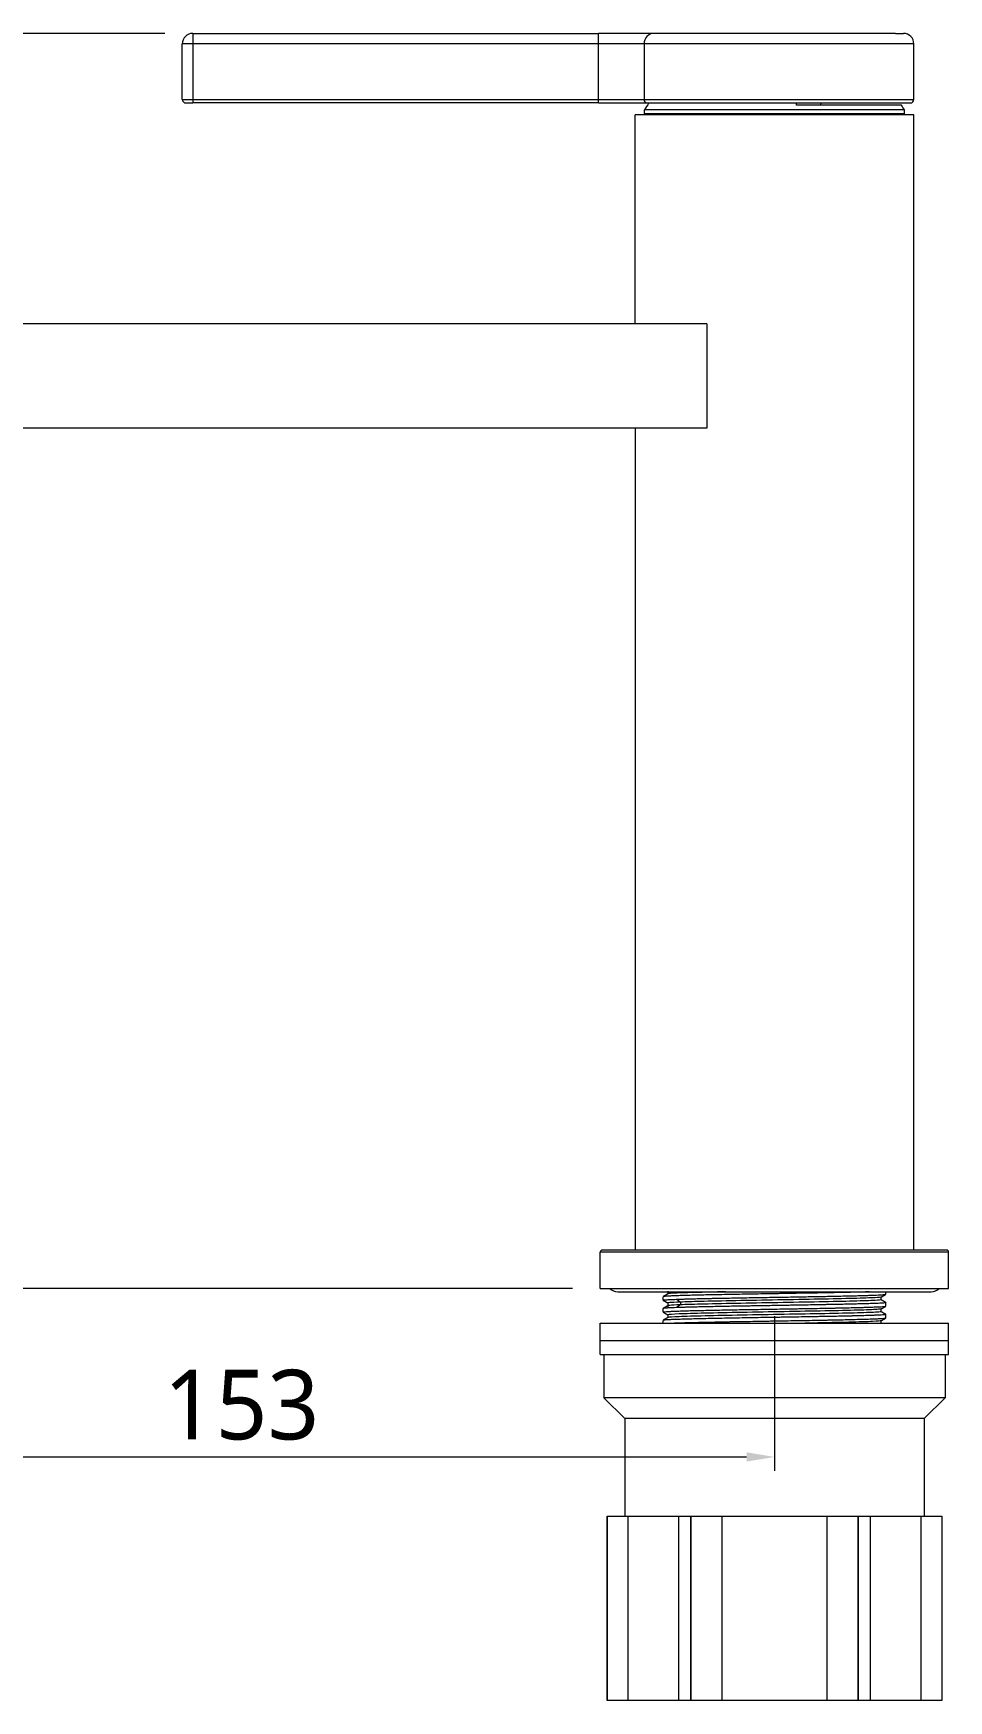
# Model space of a CAD drawing. Extents: x 2472 to 3262, y 0 to 579.
# Drawn here: x 2880.1 to 3011.5, y 197.4 to 436.8 of the extents above; entities that cross this region are included whole.
import ezdxf

# ---------------------------------------------------------------- set-up
doc = ezdxf.new("R2010")
doc.units = 0
doc.header["$LTSCALE"] = 10
doc.header["$MEASUREMENT"] = 0
doc.header["$PDMODE"] = 3
doc.header["$PDSIZE"] = -10
doc.layers.get('0').update_dxf_attribs({"linetype": 'CONTINUOUS'})
doc.layers.get('DEFPOINTS').update_dxf_attribs({"linetype": 'CONTINUOUS'})
doc.layers.add('1', color=7, linetype='CONTINUOUS')
doc.styles.add('Daelim Dimension', font='NanumGothic.ttf')
doc.dimstyles.new('DEFAULT', dxfattribs={"dimscale": 2, "dimtxt": 2, "dimasz": 2, "dimexe": 0, "dimexo": 2, "dimgap": 1, "dimtad": 1, "dimdec": 0, "dimzin": 9, "dimdsep": 46, "dimtxsty": 'Daelim Dimension', "dimcen": 0.5, "dimclrd": 5, "dimclre": 5, "dimclrt": 256, "dimadec": 1, "dimazin": 0, "dimtfac": 1, "dimtdec": 0, "dimtix": 1, "dimtmove": 0, "dimatfit": 3, "dimfxl": 1, "dimtolj": 1, "dimtzin": 1, "dimlwd": 9, "dimlwe": 9, "dimarcsym": 0})

# ---------------------------------------------------------------- blocks, each defined once
blk = doc.blocks.new('*D1')
at = {"color": 5, "lineweight": 9, "ltscale": 0.5, "transparency": 16777216}
for p, q in [((2899.01, 436.82), (2760.75, 436.82)), ((2762.75, 432.82), (2762.75, 260.62)), ((2957.51, 256.62), (2760.75, 256.62))]:
    blk.add_line(p, q, dxfattribs=at)
at = {"color": 5, "ltscale": 0.5, "transparency": 16777216}
for points in [[(2762.09, 432.82), (2763.42, 432.82), (2762.75, 436.82)], [(2762.09, 260.62), (2763.42, 260.62), (2762.75, 256.62)]]:
    blk.add_solid(points, dxfattribs=at)
at = {"layer": 'DEFPOINTS', "color": 0, "ltscale": 0.5, "transparency": 16777216}
for p in [(2903.01, 436.82), (2762.75, 256.62), (2961.51, 256.62)]:
    blk.add_point(p, dxfattribs=at)
at = {"color": 7, "ltscale": 0.5, "transparency": 16777216, "insert": (2755.31, 346.72), "char_height": 10, "attachment_point": 5, "rotation": 90, "style": 'Daelim Dimension'}
blk.add_mtext('\\A1;180', dxfattribs=at)
blk = doc.blocks.new('*D2')
at = {"color": 5, "lineweight": 9, "ltscale": 0.5, "transparency": 16777216}
for p, q in [((2829.51, 376.62), (2791.73, 376.62)), ((2793.73, 372.62), (2793.73, 260.62)), ((2957.51, 256.62), (2791.73, 256.62))]:
    blk.add_line(p, q, dxfattribs=at)
at = {"color": 5, "ltscale": 0.5, "transparency": 16777216}
for points in [[(2793.07, 372.62), (2794.4, 372.62), (2793.73, 376.62)], [(2793.07, 260.62), (2794.4, 260.62), (2793.73, 256.62)]]:
    blk.add_solid(points, dxfattribs=at)
at = {"layer": 'DEFPOINTS', "color": 0, "ltscale": 0.5, "transparency": 16777216}
for p in [(2833.51, 376.62), (2793.73, 256.62), (2961.51, 256.62)]:
    blk.add_point(p, dxfattribs=at)
at = {"color": 7, "ltscale": 0.5, "transparency": 16777216, "insert": (2786.31, 316.62), "char_height": 10, "attachment_point": 5, "rotation": 90, "style": 'Daelim Dimension'}
blk.add_mtext('\\A1;120', dxfattribs=at)
blk = doc.blocks.new('*D3')
at = {"color": 5, "lineweight": 9, "ltscale": 0.5, "transparency": 16777216}
for p, q in [((2833.51, 372.62), (2833.51, 230.41)), ((2986.51, 252.62), (2986.51, 230.41)), ((2837.51, 232.41), (2982.51, 232.41))]:
    blk.add_line(p, q, dxfattribs=at)
at = {"color": 5, "ltscale": 0.5, "transparency": 16777216}
for points in [[(2837.51, 233.08), (2837.51, 231.75), (2833.51, 232.41)], [(2982.51, 233.08), (2982.51, 231.75), (2986.51, 232.41)]]:
    blk.add_solid(points, dxfattribs=at)
at = {"layer": 'DEFPOINTS', "color": 0, "ltscale": 0.5, "transparency": 16777216}
for p in [(2833.51, 376.62), (2986.51, 256.62), (2986.51, 232.41)]:
    blk.add_point(p, dxfattribs=at)
at = {"color": 7, "ltscale": 0.5, "transparency": 16777216, "insert": (2910.01, 239.86), "char_height": 10, "attachment_point": 5, "style": 'Daelim Dimension'}
blk.add_mtext('\\A1;153', dxfattribs=at)
blk = doc.blocks.new('*D4')
at = {"color": 5, "lineweight": 9, "ltscale": 0.5, "transparency": 16777216}
for p, q in [((2957.51, 256.62), (2760.75, 256.62)), ((2762.75, 100.02), (2762.75, 252.62)), ((2970.76, 96.02), (2760.75, 96.02))]:
    blk.add_line(p, q, dxfattribs=at)
at = {"color": 5, "ltscale": 0.5, "transparency": 16777216}
for points in [[(2762.09, 252.62), (2763.42, 252.62), (2762.75, 256.62)], [(2762.09, 100.02), (2763.42, 100.02), (2762.75, 96.02)]]:
    blk.add_solid(points, dxfattribs=at)
at = {"layer": 'DEFPOINTS', "color": 0, "ltscale": 0.5, "transparency": 16777216}
for p in [(2762.75, 256.62), (2961.51, 256.62), (2974.76, 96.02)]:
    blk.add_point(p, dxfattribs=at)
at = {"color": 7, "ltscale": 0.5, "transparency": 16777216, "insert": (2755.31, 176.32), "char_height": 10, "attachment_point": 5, "rotation": 90, "style": 'Daelim Dimension'}
blk.add_mtext('\\A1;620', dxfattribs=at)

msp = doc.modelspace()

# ---------------------------------------------------------------- linework, layer by layer
at = {"layer": '1', "color": 7, "linetype": 'Continuous', "lineweight": 18}
for p, q in [((2903.01, 436.82), (2961.23, 436.82)), ((2969.19, 436.82), (2961.23, 436.82)), ((3003.82, 436.82), (2969.19, 436.82)), ((3003.88, 436.82), (3003.82, 436.82)), ((3003.88, 436.82), (3005.01, 436.82)), ((2901.51, 427.32), (2901.51, 435.32)), ((3006.51, 427.32), (3006.51, 435.32)), ((2902.01, 426.82), (2903.01, 426.82)), ((2961.23, 426.82), (2903.01, 426.82)), ((2961.23, 426.82), (2968.25, 426.82)), ((2968.25, 426.82), (3006.01, 426.82)), ((3004.73, 426.52), (2989.67, 426.52)), ((2993.18, 426.52), (2993.19, 426.82)), ((3006.51, 425.12), (2966.51, 425.12)), ((2966.51, 395.12), (2966.51, 425.12)), ((3005.16, 425.82), (2967.86, 425.82)), ((2967.86, 425.32), (2967.86, 425.82)), ((2967.86, 425.32), (2968.06, 425.12)), ((2967.86, 425.32), (2986.51, 425.32)), ((2986.51, 425.32), (3005.16, 425.32)), ((3005.16, 425.32), (3004.96, 425.12)), ((3005.16, 425.32), (3005.16, 425.82)), ((3006.51, 262.12), (3006.51, 425.12)), ((2976.82, 395.12), (2822.01, 395.12)), ((2976.82, 395.12), (2976.82, 380.12)), ((2976.82, 380.12), (2822.01, 380.12)), ((2966.51, 380.12), (2966.51, 262.12)), ((2961.51, 256.62), (2961.51, 261.82)), ((3011.21, 262.12), (2961.81, 262.12)), ((3011.21, 262.12), (3011.21, 262.12)), ((3011.51, 256.62), (3011.51, 261.82)), ((2961.51, 256.62), (3011.51, 256.62)), ((2964.01, 256.12), (3009.01, 256.12)), ((2970.51, 254.92), (2970.51, 255.42)), ((2971.26, 253.8), (2971.26, 254.12)), ((2973.03, 254.65), (2973.03, 254.26)), ((3002.51, 255.77), (3002.51, 256.12)), ((3002.51, 254.07), (3002.51, 254.57)), ((2961.51, 251.62), (3011.51, 251.62)), ((2961.51, 249.12), (2961.51, 251.62)), ((2970.51, 253.22), (2970.51, 253.72)), ((2970.51, 251.62), (2970.51, 252.02)), ((3002.51, 252.37), (3002.51, 252.87)), ((3011.51, 249.12), (3011.51, 251.62)), ((2961.51, 249.12), (3011.51, 249.12)), ((2961.51, 249.12), (3011.51, 249.12)), ((2961.51, 247.12), (2961.51, 249.12)), ((3011.51, 247.12), (3011.51, 249.12)), ((2961.51, 247.12), (3011.51, 247.12)), ((2962.01, 247.12), (2962.01, 240.92)), ((3011.01, 247.12), (3011.01, 240.92)), ((3011.01, 240.92), (2962.01, 240.92)), ((2962.01, 240.92), (2965.01, 237.92)), ((3011.01, 240.92), (3008.01, 237.92)), ((2965.01, 237.92), (2965.01, 223.92)), ((3008.01, 237.92), (2965.01, 237.92)), ((3008.01, 237.92), (3008.01, 223.92)), ((2962.51, 223.92), (2962.51, 197.42)), ((2962.51, 223.92), (2965.28, 223.92)), ((2965.28, 223.92), (2972.75, 223.92)), ((2965.49, 197.42), (2965.49, 223.92)), ((2972.75, 223.92), (2972.75, 197.42)), ((2972.75, 223.92), (2974.5, 223.92)), ((2974.5, 223.92), (2974.52, 223.92)), ((2974.52, 223.92), (2978.87, 223.92)), ((2978.87, 223.92), (2994.14, 223.92)), ((2979.01, 197.42), (2979.01, 223.92)), ((2994.01, 223.92), (2994.01, 197.42)), ((2994.14, 223.92), (2998.5, 223.92)), ((2998.5, 223.92), (2998.52, 223.92)), ((2998.52, 223.92), (3000.27, 223.92)), ((3000.27, 197.42), (3000.27, 223.92)), ((3000.27, 223.92), (3007.73, 223.92)), ((3007.52, 223.92), (3007.52, 197.42)), ((3007.73, 223.92), (3010.51, 223.92)), ((3010.51, 223.92), (3010.51, 197.42)), ((2965.49, 197.42), (2962.51, 197.42)), ((2972.75, 197.42), (2965.49, 197.42)), ((2974.5, 197.42), (2972.75, 197.42)), ((2974.52, 197.42), (2974.5, 197.42)), ((2979.01, 197.42), (2974.52, 197.42)), ((2994.01, 197.42), (2979.01, 197.42)), ((2998.5, 197.42), (2994.01, 197.42)), ((2998.52, 197.42), (2998.5, 197.42)), ((3000.27, 197.42), (2998.52, 197.42)), ((3007.52, 197.42), (3000.27, 197.42)), ((3010.51, 197.42), (3007.52, 197.42))]:
    msp.add_line(p, q, dxfattribs=at)
at = {"layer": '1', "color": 7, "linetype": 'Continuous', "lineweight": 13}
for p, q in [((2903.01, 436.82), (2903.01, 435.32)), ((2961.23, 435.32), (2961.23, 436.82)), ((2903.01, 435.32), (2901.51, 435.32)), ((2903.01, 435.32), (2903.01, 427.32)), ((2961.23, 435.32), (2903.01, 435.32)), ((2961.23, 427.32), (2961.23, 435.32)), ((2967.79, 435.32), (2961.23, 435.32)), ((2967.79, 435.32), (2967.79, 427.32)), ((3005.29, 435.32), (2967.79, 435.32)), ((3006.51, 435.32), (3005.29, 435.32)), ((2901.51, 427.32), (2903.01, 427.32)), ((2903.01, 427.32), (2903.01, 426.82)), ((2903.01, 427.32), (2961.23, 427.32)), ((2961.23, 426.82), (2961.23, 427.32)), ((2961.23, 427.32), (2967.79, 427.32)), ((2967.79, 427.32), (3006.51, 427.32)), ((3011.51, 261.82), (2961.51, 261.82)), ((3011.51, 261.82), (3011.51, 261.82)), ((2962.51, 197.42), (2962.51, 223.92)), ((2974.5, 223.92), (2974.5, 197.42)), ((2974.52, 197.42), (2974.52, 223.92)), ((2998.5, 223.92), (2998.5, 197.42)), ((2998.52, 197.42), (2998.52, 223.92))]:
    msp.add_line(p, q, dxfattribs=at)
at = {"layer": '1', "color": 7, "linetype": 'Continuous', "lineweight": 18}
for centre, radius, start, end in [((2903.01, 435.32), 1.5, 90, 180), ((3005.01, 435.32), 1.5, 0, 90), ((2902.01, 427.32), 0.5, 180, 270), ((3006.01, 427.32), 0.5, 270, 0), ((2961.81, 261.82), 0.3, 90, 180), ((3011.21, 261.82), 0.3, 0, 90), ((2964.01, 257.62), 1.5, 221.8106, 270), ((3009.01, 257.62), 1.5, 270, 318.1894)]:
    msp.add_arc(centre, radius, start, end, dxfattribs=at)
at = {"layer": '1', "color": 7, "linetype": 'Continuous', "lineweight": 13}
for centre, major_axis, start_param, end_param in [((2969.19, 435.32), (0, 1.5), 0, 1.570796), ((2968.25, 427.32), (0, -0.5), 4.712389, 6.283185)]:
    msp.add_ellipse(centre, major_axis=major_axis, ratio=0.936056, start_param=start_param, end_param=end_param, dxfattribs=at)
at = {"layer": '1', "color": 7, "linetype": 'Continuous', "lineweight": 18}
for centre, major_axis, ratio, start_param, end_param in [((2981.75, 417.89), (0, 16), 1, 0.978644, 1.052215), ((2987.33, 417.89), (0, -16), 0.173648, 2.140515, 2.162948), ((2991.26, 417.89), (0, -16), 1, 2.089375, 2.140515)]:
    msp.add_ellipse(centre, major_axis=major_axis, ratio=ratio, start_param=start_param, end_param=end_param, dxfattribs=at)
for points, degree in [([(2971.21, 256.22), (2971.21, 256.02), (2971.21, 255.83)], 2), ([(2971.22, 255.83), (2970.86, 255.63), (2970.51, 255.43)], 2), ([(2970.51, 254.92), (2970.86, 254.71), (2971.22, 254.51)], 2), ([(2970.51, 254.91), (2970.51, 254.92), (2970.51, 254.92), (2970.51, 254.92)], 3), ([(2971.23, 254.14), (2970.87, 253.93), (2970.52, 253.73)], 2), ([(2971.21, 254.52), (2971.21, 254.32), (2971.21, 254.13)], 2), ([(3001.8, 255.36), (3002.15, 255.56), (3002.51, 255.77)], 2), ([(3002.51, 254.58), (3002.15, 254.78), (3001.8, 254.98)], 2), ([(3001.8, 253.66), (3002.15, 253.86), (3002.51, 254.07)], 2), ([(3001.81, 254.98), (3001.81, 255.17), (3001.81, 255.36)], 2), ([(3002.5, 254.58), (3002.5, 254.58), (3002.51, 254.57), (3002.51, 254.57)], 3), ([(2970.51, 253.22), (2970.86, 253.01), (2971.21, 252.81)], 2), ([(2970.51, 253.21), (2970.51, 253.22), (2970.51, 253.22), (2970.51, 253.22)], 3), ([(2971.21, 252.43), (2970.86, 252.23), (2970.51, 252.03)], 2), ([(2971.21, 252.82), (2971.21, 252.62), (2971.21, 252.43)], 2), ([(3002.51, 252.88), (3002.15, 253.08), (3001.8, 253.28)], 2), ([(3001.8, 251.96), (3002.15, 252.16), (3002.51, 252.37)], 2), ([(3001.81, 253.28), (3001.81, 253.47), (3001.81, 253.66)], 2), ([(3001.81, 251.58), (3001.81, 251.77), (3001.81, 251.96)], 2), ([(3002.5, 252.88), (3002.51, 252.88), (3002.51, 252.87), (3002.51, 252.87)], 3)]:
    msp.add_open_spline(points, degree=degree, dxfattribs=at)
for points, knots in [([(3000.12, 256.12), (3000.02, 256.12), (2999.91, 256.11), (2999.51, 256.1), (2999.2, 256.09), (2998.54, 256.08), (2998.19, 256.07), (2997.77, 256.06), (2997.72, 256.06), (2997.63, 256.05), (2997.58, 256.05), (2997.44, 256.05), (2997.15, 256.04), (2996.85, 256.04), (2996.24, 256.02), (2995.82, 256.01), (2994.96, 256), (2994.51, 255.99), (2993.82, 255.97), (2993.58, 255.97), (2993.22, 255.96), (2993.1, 255.96), (2992.86, 255.96), (2992.74, 255.95), (2992.13, 255.94), (2991.64, 255.93), (2990.64, 255.92), (2990.14, 255.91), (2989.11, 255.89), (2988.6, 255.88), (2988.01, 255.87), (2987.94, 255.87), (2987.81, 255.87), (2987.61, 255.86), (2987.15, 255.86), (2986.76, 255.85), (2985.98, 255.84), (2985.45, 255.83), (2984.42, 255.81), (2983.9, 255.8), (2983.13, 255.79), (2982.87, 255.78), (2982.36, 255.78), (2982.11, 255.77), (2981.35, 255.76), (2980.86, 255.75), (2979.9, 255.73), (2979.43, 255.72), (2978.74, 255.71), (2978.51, 255.7), (2978.17, 255.7), (2978, 255.69), (2977.84, 255.69), (2977.73, 255.69), (2977.67, 255.69), (2977.18, 255.68), (2976.76, 255.67), (2975.95, 255.65), (2975.56, 255.64), (2974.83, 255.62), (2974.48, 255.62), (2974.06, 255.6), (2973.98, 255.6), (2973.81, 255.6), (2973.73, 255.6), (2973.5, 255.59), (2973.35, 255.58), (2972.91, 255.57), (2972.64, 255.56), (2972.15, 255.54), (2971.93, 255.54), (2971.63, 255.52), (2971.53, 255.52), (2971.4, 255.51), (2971.36, 255.51), (2971.3, 255.51), (2971.28, 255.5), (2971.24, 255.5), (2971.22, 255.5), (2971.04, 255.49), (2970.92, 255.48), (2970.71, 255.47), (2970.64, 255.46), (2970.55, 255.44), (2970.53, 255.44), (2970.51, 255.43)], [0, 0, 0, 0, 0.01435, 0.01435, 0.052718, 0.052718, 0.091087, 0.091087, 0.095883, 0.095883, 0.100679, 0.100679, 0.110271, 0.129456, 0.129456, 0.167824, 0.167824, 0.206193, 0.206193, 0.225377, 0.225377, 0.234969, 0.234969, 0.244561, 0.244561, 0.28293, 0.28293, 0.321298, 0.321298, 0.359667, 0.359667, 0.364463, 0.364463, 0.369259, 0.378851, 0.398035, 0.398035, 0.436404, 0.436404, 0.474773, 0.474773, 0.493957, 0.493957, 0.513141, 0.513141, 0.55151, 0.55151, 0.589878, 0.589878, 0.609063, 0.609063, 0.618655, 0.623451, 0.623451, 0.628247, 0.628247, 0.666615, 0.666615, 0.704984, 0.704984, 0.743353, 0.743353, 0.752945, 0.752945, 0.762537, 0.762537, 0.781721, 0.781721, 0.82009, 0.82009, 0.858458, 0.858458, 0.877643, 0.877643, 0.887235, 0.887235, 0.892031, 0.892031, 0.896827, 0.896827, 0.935195, 0.935195, 0.973564, 0.973564, 1, 1, 1, 1]), ([(2970.51, 254.92), (2970.51, 254.93), (2970.53, 254.94), (2970.59, 254.95), (2970.64, 254.96), (2970.65, 254.96), (2970.67, 254.96), (2970.71, 254.96), (2970.75, 254.97), (2970.84, 254.98), (2970.98, 254.99), (2971.25, 255), (2971.58, 255.02), (2971.83, 255.03), (2972.11, 255.04), (2972.25, 255.05), (2972.41, 255.05)], [0, 0, 0, 0, 0.125, 0.25, 0.25, 0.28125, 0.28125, 0.3125, 0.375, 0.375, 0.5, 0.625, 0.75, 0.875, 0.875, 1, 1, 1, 1]), ([(2970.51, 253.22), (2970.51, 253.23), (2970.53, 253.24), (2970.6, 253.25), (2970.61, 253.25), (2970.64, 253.26), (2970.65, 253.26), (2970.66, 253.26), (2970.71, 253.26), (2970.77, 253.27), (2970.92, 253.28), (2971.18, 253.3), (2971.53, 253.32), (2971.83, 253.33), (2971.94, 253.34), (2972.1, 253.34), (2972.16, 253.35), (2972.28, 253.35), (2972.34, 253.35), (2972.65, 253.36), (2972.92, 253.37), (2973.5, 253.39), (2973.81, 253.4), (2974.48, 253.42), (2974.83, 253.43), (2975.25, 253.43), (2975.29, 253.44), (2975.39, 253.44), (2975.44, 253.44), (2975.58, 253.44), (2975.68, 253.44), (2975.97, 253.45), (2976.17, 253.46), (2976.77, 253.47), (2977.61, 253.49), (2978.51, 253.51), (2979.2, 253.52), (2979.43, 253.52), (2979.79, 253.53), (2979.91, 253.53), (2980.15, 253.54), (2980.27, 253.54), (2980.88, 253.55), (2981.37, 253.56), (2982.37, 253.58), (2982.88, 253.58), (2983.9, 253.6), (2984.42, 253.61), (2985.01, 253.62), (2985.08, 253.62), (2985.21, 253.62), (2985.4, 253.63), (2985.86, 253.64), (2986.26, 253.64), (2987.04, 253.66), (2987.56, 253.66), (2988.6, 253.68), (2989.11, 253.69), (2989.89, 253.7), (2990.14, 253.71), (2990.65, 253.72), (2990.91, 253.72), (2991.66, 253.74), (2992.15, 253.74), (2993.12, 253.76), (2993.59, 253.77), (2994.28, 253.78), (2994.51, 253.79), (2994.84, 253.79), (2995.01, 253.8), (2995.18, 253.8), (2995.29, 253.8), (2995.34, 253.8), (2995.84, 253.81), (2996.26, 253.82), (2997.06, 253.84), (2997.45, 253.85), (2998.19, 253.87), (2998.54, 253.88), (2998.96, 253.89), (2999.04, 253.89), (2999.2, 253.89), (2999.28, 253.9), (2999.52, 253.9), (2999.67, 253.91), (3000.1, 253.92), (3000.64, 253.94), (3001.09, 253.96), (3001.39, 253.97), (3001.48, 253.97), (3001.61, 253.98), (3001.66, 253.98), (3001.72, 253.99), (3001.74, 253.99), (3001.78, 253.99), (3001.8, 253.99), (3001.97, 254), (3002.1, 254.01), (3002.3, 254.03), (3002.38, 254.04), (3002.47, 254.05), (3002.49, 254.06), (3002.5, 254.06)], [0, 0, 0, 0, 0.031532, 0.031532, 0.039415, 0.039415, 0.043356, 0.043356, 0.047298, 0.063064, 0.063064, 0.094595, 0.126127, 0.126127, 0.141893, 0.141893, 0.149776, 0.149776, 0.157659, 0.157659, 0.189191, 0.189191, 0.220723, 0.220723, 0.252255, 0.252255, 0.256196, 0.256196, 0.260137, 0.260137, 0.26802, 0.26802, 0.283786, 0.283786, 0.315318, 0.34685, 0.34685, 0.362616, 0.362616, 0.370499, 0.370499, 0.378382, 0.378382, 0.409914, 0.409914, 0.441445, 0.441445, 0.472977, 0.472977, 0.476919, 0.476919, 0.48086, 0.488743, 0.504509, 0.504509, 0.536041, 0.536041, 0.567573, 0.567573, 0.583339, 0.583339, 0.599105, 0.599105, 0.630636, 0.630636, 0.662168, 0.662168, 0.677934, 0.677934, 0.685817, 0.689758, 0.689758, 0.6937, 0.6937, 0.725232, 0.725232, 0.756764, 0.756764, 0.788295, 0.788295, 0.796178, 0.796178, 0.804061, 0.804061, 0.819827, 0.819827, 0.851359, 0.882891, 0.882891, 0.898657, 0.898657, 0.90654, 0.90654, 0.910481, 0.910481, 0.914423, 0.914423, 0.945954, 0.945954, 0.977486, 0.977486, 1, 1, 1, 1]), ([(2972.41, 253.85), (2972.25, 253.85), (2971.96, 253.84), (2971.7, 253.83), (2971.55, 253.82), (2971.52, 253.82), (2971.47, 253.81), (2971.38, 253.81), (2971.3, 253.81), (2971.16, 253.8), (2970.98, 253.79), (2970.84, 253.78), (2970.72, 253.77), (2970.62, 253.75), (2970.56, 253.74), (2970.53, 253.74), (2970.53, 253.73), (2970.53, 253.73)], [0, 0, 0, 0, 0.13844, 0.276879, 0.276879, 0.311489, 0.311489, 0.346099, 0.415319, 0.415319, 0.553758, 0.692198, 0.692198, 0.830638, 0.969077, 0.969077, 1, 1, 1, 1]), ([(2973.03, 254.65), (2972.29, 254.62), (2971.44, 254.58), (2971.21, 254.53), (2971.21, 254.52)], [0, 0, 0, 0, 0.624492, 1, 1, 1, 1]), ([(2979.48, 256.12), (2978.71, 256.11), (2976.24, 256.05), (2972.9, 255.97), (2971.42, 255.89), (2971.23, 255.84), (2971.22, 255.83)], [0, 0, 0, 0, 0.159903, 0.536988, 0.914072, 1, 1, 1, 1]), ([(2973.03, 254.26), (2972.29, 254.23), (2971.52, 254.19), (2971.26, 254.15), (2971.23, 254.14)], [0, 0, 0, 0, 0.693819, 1, 1, 1, 1]), ([(2972.41, 255.05), (2972.62, 255.06), (2972.85, 255.07), (2973.21, 255.08), (2973.34, 255.09), (2973.53, 255.09), (2973.6, 255.09), (2973.73, 255.1), (2973.79, 255.1), (2974.13, 255.11), (2974.42, 255.11), (2975.01, 255.13), (2975.32, 255.14), (2975.97, 255.15), (2976.3, 255.16), (2976.82, 255.17), (2977, 255.17), (2977.27, 255.18), (2977.36, 255.18), (2977.55, 255.19), (2977.64, 255.19), (2978.1, 255.2), (2978.48, 255.2), (2979.25, 255.22), (2979.65, 255.23), (2980.45, 255.24), (2980.86, 255.25), (2981.49, 255.26), (2981.7, 255.26), (2981.96, 255.27), (2982.02, 255.27), (2982.12, 255.27), (2982.18, 255.27), (2982.34, 255.28), (2982.45, 255.28), (2982.98, 255.29), (2983.42, 255.29), (2984.28, 255.31), (2985.15, 255.32), (2986.03, 255.34), (2986.69, 255.35), (2986.92, 255.35), (2987.25, 255.36), (2987.36, 255.36), (2987.53, 255.36), (2987.58, 255.36), (2987.69, 255.37), (2988.19, 255.37), (2988.68, 255.38), (2989.55, 255.4), (2990.41, 255.41), (2991.26, 255.43), (2991.88, 255.44), (2992.09, 255.44), (2992.4, 255.45), (2992.5, 255.45), (2992.71, 255.45), (2992.81, 255.46), (2993.32, 255.46), (2993.72, 255.47), (2994.49, 255.49), (2995.25, 255.5), (2995.96, 255.52), (2996.49, 255.53), (2996.66, 255.53), (2996.91, 255.54), (2997.04, 255.54), (2997.16, 255.54), (2997.24, 255.55), (2997.29, 255.55), (2997.65, 255.55), (2997.97, 255.56), (2998.57, 255.58), (2998.85, 255.58), (2999.39, 255.6), (2999.65, 255.61), (3000.13, 255.62), (3000.36, 255.63), (3000.59, 255.64), (3000.62, 255.64), (3000.67, 255.64), (3000.75, 255.64), (3000.92, 255.65), (3001.06, 255.66), (3001.33, 255.67), (3001.49, 255.67), (3001.78, 255.69), (3001.9, 255.7), (3002.12, 255.71), (3002.21, 255.72), (3002.3, 255.73), (3002.32, 255.73), (3002.35, 255.73), (3002.4, 255.74), (3002.43, 255.75), (3002.48, 255.75), (3002.49, 255.76), (3002.5, 255.76)], [0, 0, 0, 0, 0.031591, 0.031591, 0.047387, 0.047387, 0.055284, 0.055284, 0.063182, 0.063182, 0.094773, 0.094773, 0.126364, 0.126364, 0.157955, 0.157955, 0.173751, 0.173751, 0.181649, 0.181649, 0.189547, 0.189547, 0.221138, 0.221138, 0.252729, 0.252729, 0.28432, 0.28432, 0.300115, 0.300115, 0.304064, 0.304064, 0.308013, 0.308013, 0.315911, 0.315911, 0.347502, 0.347502, 0.379093, 0.410684, 0.410684, 0.42648, 0.42648, 0.434378, 0.434378, 0.438326, 0.438326, 0.442275, 0.473866, 0.473866, 0.505458, 0.537049, 0.537049, 0.552844, 0.552844, 0.560742, 0.560742, 0.56864, 0.56864, 0.600231, 0.600231, 0.631822, 0.663413, 0.663413, 0.679209, 0.679209, 0.687106, 0.691055, 0.691055, 0.695004, 0.695004, 0.726595, 0.726595, 0.758186, 0.758186, 0.789777, 0.789777, 0.821368, 0.821368, 0.825317, 0.825317, 0.829266, 0.837164, 0.85296, 0.85296, 0.884551, 0.884551, 0.916142, 0.916142, 0.947733, 0.947733, 0.955631, 0.955631, 0.963528, 0.979324, 0.979324, 1, 1, 1, 1]), ([(3002.51, 254.57), (3002.51, 254.56), (3002.49, 254.56), (3002.43, 254.54), (3002.41, 254.54), (3002.37, 254.53), (3002.35, 254.53), (3002.32, 254.53), (3002.3, 254.53), (3002.21, 254.52), (3002.12, 254.51), (3001.9, 254.5), (3001.78, 254.49), (3001.49, 254.47), (3001.33, 254.47), (3001.06, 254.45), (3000.97, 254.45), (3000.82, 254.45), (3000.77, 254.44), (3000.67, 254.44), (3000.62, 254.44), (3000.36, 254.43), (3000.13, 254.42), (2999.65, 254.41), (2999.39, 254.4), (2998.85, 254.38), (2998.57, 254.38), (2998.12, 254.37), (2997.96, 254.36), (2997.77, 254.36), (2997.73, 254.36), (2997.65, 254.35), (2997.61, 254.35), (2997.49, 254.35), (2997.41, 254.35), (2997, 254.34), (2996.66, 254.33), (2995.97, 254.32), (2995.25, 254.3), (2994.49, 254.29), (2993.91, 254.28), (2993.72, 254.27), (2993.42, 254.27), (2993.32, 254.26), (2993.16, 254.26), (2993.11, 254.26), (2993.01, 254.26), (2992.56, 254.25), (2992.09, 254.24), (2991.26, 254.23), (2990.42, 254.21), (2989.56, 254.2), (2988.9, 254.19), (2988.68, 254.18), (2988.35, 254.18), (2988.24, 254.18), (2988.02, 254.17), (2987.91, 254.17), (2987.36, 254.16), (2986.92, 254.15), (2986.04, 254.14), (2985.16, 254.12), (2984.29, 254.11), (2983.63, 254.1), (2983.42, 254.09), (2983.09, 254.09), (2982.93, 254.08), (2982.77, 254.08), (2982.66, 254.08), (2982.61, 254.08), (2982.12, 254.07), (2981.7, 254.06), (2980.86, 254.05), (2980.46, 254.04), (2979.65, 254.03), (2979.26, 254.02), (2978.48, 254), (2978.1, 254), (2977.68, 253.99), (2977.64, 253.99), (2977.55, 253.98), (2977.41, 253.98), (2977.09, 253.98), (2976.83, 253.97), (2976.3, 253.96), (2975.97, 253.95), (2975.33, 253.94), (2975.02, 253.93), (2974.42, 253.91), (2974.13, 253.91), (2973.79, 253.9), (2973.73, 253.9), (2973.59, 253.89), (2973.4, 253.89), (2973.21, 253.88), (2972.85, 253.87), (2972.62, 253.86), (2972.41, 253.85)], [0, 0, 0, 0, 0.03125, 0.03125, 0.046875, 0.046875, 0.054688, 0.054688, 0.0625, 0.0625, 0.09375, 0.09375, 0.125, 0.125, 0.15625, 0.15625, 0.171875, 0.171875, 0.179688, 0.179688, 0.1875, 0.1875, 0.21875, 0.21875, 0.25, 0.25, 0.28125, 0.28125, 0.296875, 0.296875, 0.300781, 0.300781, 0.304688, 0.304688, 0.3125, 0.3125, 0.34375, 0.34375, 0.375, 0.40625, 0.40625, 0.421875, 0.421875, 0.429688, 0.429688, 0.433594, 0.433594, 0.4375, 0.46875, 0.46875, 0.5, 0.53125, 0.53125, 0.546875, 0.546875, 0.554688, 0.554688, 0.5625, 0.5625, 0.59375, 0.59375, 0.625, 0.65625, 0.65625, 0.671875, 0.671875, 0.679688, 0.683594, 0.683594, 0.6875, 0.6875, 0.71875, 0.71875, 0.75, 0.75, 0.78125, 0.78125, 0.8125, 0.8125, 0.816406, 0.816406, 0.820313, 0.828125, 0.84375, 0.84375, 0.875, 0.875, 0.90625, 0.90625, 0.9375, 0.9375, 0.945312, 0.945312, 0.953125, 0.96875, 0.96875, 1, 1, 1, 1]), ([(3001.81, 255.37), (3001.81, 255.34), (3001.16, 255.27), (2998.12, 255.17), (2993.08, 255.06), (2986.99, 254.95), (2980.83, 254.84), (2975.97, 254.74), (2973.77, 254.68), (2973.03, 254.65)], [0, 0, 0, 0, 0.128037, 0.279178, 0.430319, 0.58146, 0.732601, 0.883742, 1, 1, 1, 1]), ([(3001.81, 254.98), (3001.81, 254.94), (3001.17, 254.88), (2998.12, 254.78), (2993.08, 254.67), (2986.99, 254.56), (2980.83, 254.45), (2975.97, 254.35), (2973.77, 254.29), (2973.03, 254.26)], [0, 0, 0, 0, 0.128163, 0.279282, 0.430401, 0.581521, 0.73264, 0.883759, 1, 1, 1, 1]), ([(3002.51, 252.87), (3002.51, 252.86), (3002.48, 252.85), (3002.42, 252.84), (3002.4, 252.84), (3002.38, 252.84), (3002.37, 252.83), (3002.35, 252.83), (3002.3, 252.83), (3002.25, 252.82), (3002.09, 252.81), (3001.97, 252.8), (3001.66, 252.78), (3001.49, 252.77), (3001.19, 252.76), (3001.08, 252.76), (3000.91, 252.75), (3000.85, 252.75), (3000.73, 252.74), (3000.67, 252.74), (3000.36, 252.73), (3000.09, 252.72), (2999.51, 252.7), (2999.2, 252.69), (2998.54, 252.68), (2998.19, 252.67), (2997.77, 252.66), (2997.72, 252.66), (2997.63, 252.65), (2997.58, 252.65), (2997.44, 252.65), (2997.15, 252.64), (2996.85, 252.64), (2996.24, 252.62), (2995.4, 252.6), (2994.51, 252.59), (2993.82, 252.57), (2993.58, 252.57), (2993.22, 252.56), (2993.1, 252.56), (2992.86, 252.56), (2992.74, 252.55), (2992.13, 252.54), (2991.64, 252.53), (2990.64, 252.52), (2990.14, 252.51), (2989.11, 252.49), (2988.6, 252.48), (2988.01, 252.47), (2987.94, 252.47), (2987.81, 252.47), (2987.61, 252.46), (2987.15, 252.46), (2986.76, 252.45), (2985.98, 252.44), (2985.45, 252.43), (2984.42, 252.41), (2983.9, 252.4), (2983.13, 252.39), (2982.87, 252.38), (2982.36, 252.37), (2982.11, 252.37), (2981.35, 252.36), (2980.86, 252.35), (2979.9, 252.33), (2979.43, 252.32), (2978.74, 252.31), (2978.51, 252.3), (2978.17, 252.3), (2978, 252.29), (2977.84, 252.29), (2977.73, 252.29), (2977.67, 252.29), (2977.18, 252.28), (2976.76, 252.27), (2975.95, 252.25), (2975.56, 252.24), (2974.83, 252.22), (2974.48, 252.22), (2974.06, 252.2), (2973.98, 252.2), (2973.81, 252.2), (2973.73, 252.2), (2973.5, 252.19), (2973.35, 252.18), (2972.91, 252.17), (2972.64, 252.16), (2972.15, 252.15), (2971.93, 252.14), (2971.63, 252.12), (2971.53, 252.12), (2971.4, 252.11), (2971.36, 252.11), (2971.3, 252.11), (2971.28, 252.1), (2971.24, 252.1), (2971.22, 252.1), (2971.04, 252.09), (2970.92, 252.08), (2970.71, 252.06), (2970.64, 252.06), (2970.55, 252.04), (2970.52, 252.03), (2970.51, 252.03)], [0, 0, 0, 0, 0.031529, 0.031529, 0.039411, 0.039411, 0.043352, 0.043352, 0.047293, 0.063058, 0.063058, 0.094586, 0.094586, 0.126115, 0.126115, 0.14188, 0.14188, 0.149762, 0.149762, 0.157644, 0.157644, 0.189173, 0.189173, 0.220702, 0.220702, 0.252231, 0.252231, 0.256172, 0.256172, 0.260113, 0.260113, 0.267995, 0.283759, 0.283759, 0.315288, 0.346817, 0.346817, 0.362582, 0.362582, 0.370464, 0.370464, 0.378346, 0.378346, 0.409875, 0.409875, 0.441404, 0.441404, 0.472932, 0.472932, 0.476874, 0.476874, 0.480815, 0.488697, 0.504461, 0.504461, 0.53599, 0.53599, 0.567519, 0.567519, 0.583283, 0.583283, 0.599048, 0.599048, 0.630577, 0.630577, 0.662105, 0.662105, 0.67787, 0.67787, 0.685752, 0.689693, 0.689693, 0.693634, 0.693634, 0.725163, 0.725163, 0.756692, 0.756692, 0.788221, 0.788221, 0.796103, 0.796103, 0.803985, 0.803985, 0.81975, 0.81975, 0.851278, 0.851278, 0.882807, 0.882807, 0.898572, 0.898572, 0.906454, 0.906454, 0.910395, 0.910395, 0.914336, 0.914336, 0.945865, 0.945865, 0.977394, 0.977394, 1, 1, 1, 1]), ([(3001.8, 253.66), (3001.76, 253.64), (3001.26, 253.58), (2998.75, 253.48), (2993.94, 253.38), (2987.96, 253.27), (2981.74, 253.16), (2976.28, 253.05), (2972.44, 252.94), (2971.28, 252.86), (2971.21, 252.82), (2971.21, 252.82)], [0, 0, 0, 0, 0.079434, 0.208115, 0.336796, 0.465477, 0.594158, 0.722839, 0.851521, 0.980202, 1, 1, 1, 1]), ([(3001.81, 253.28), (3001.81, 253.25), (3001.33, 253.19), (2998.75, 253.09), (2993.94, 252.98), (2987.96, 252.88), (2981.74, 252.77), (2976.28, 252.66), (2972.44, 252.55), (2971.32, 252.48), (2971.22, 252.44), (2971.21, 252.43)], [0, 0, 0, 0, 0.089063, 0.217712, 0.346361, 0.475011, 0.60366, 0.732309, 0.860958, 0.989608, 1, 1, 1, 1]), ([(2971.58, 251.62), (2971.63, 251.62), (2971.68, 251.63), (2971.83, 251.63), (2971.94, 251.64), (2972.1, 251.64), (2972.16, 251.65), (2972.28, 251.65), (2972.34, 251.65), (2972.65, 251.66), (2972.92, 251.67), (2973.5, 251.69), (2973.81, 251.7), (2974.48, 251.72), (2974.83, 251.72), (2975.25, 251.73), (2975.29, 251.74), (2975.39, 251.74), (2975.44, 251.74), (2975.58, 251.74), (2975.87, 251.75), (2976.17, 251.76), (2976.77, 251.77), (2977.61, 251.79), (2978.51, 251.8), (2979.2, 251.82), (2979.43, 251.82), (2979.79, 251.83), (2979.91, 251.83), (2980.15, 251.84), (2980.27, 251.84), (2980.88, 251.85), (2981.37, 251.86), (2982.37, 251.88), (2982.88, 251.88), (2983.9, 251.9), (2984.42, 251.91), (2985.01, 251.92), (2985.08, 251.92), (2985.21, 251.92), (2985.4, 251.93), (2985.6, 251.93), (2985.99, 251.94), (2986.26, 251.94), (2987.04, 251.96), (2987.56, 251.96), (2988.6, 251.98), (2989.11, 251.99), (2989.89, 252), (2990.14, 252.01), (2990.65, 252.02), (2990.91, 252.02), (2991.66, 252.03), (2992.15, 252.04), (2993.12, 252.06), (2993.59, 252.07), (2994.28, 252.08), (2994.51, 252.09), (2994.84, 252.09), (2995.01, 252.1), (2995.18, 252.1), (2995.29, 252.1), (2995.34, 252.1), (2995.84, 252.11), (2996.26, 252.12), (2997.06, 252.14), (2997.45, 252.15), (2998.19, 252.17), (2998.54, 252.18), (2998.96, 252.19), (2999.04, 252.19), (2999.2, 252.19), (2999.28, 252.2), (2999.52, 252.2), (2999.67, 252.21), (3000.1, 252.22), (3000.37, 252.23), (3000.86, 252.25), (3001.09, 252.26), (3001.39, 252.27), (3001.48, 252.27), (3001.61, 252.28), (3001.66, 252.28), (3001.72, 252.29), (3001.74, 252.29), (3001.78, 252.29), (3001.8, 252.29), (3001.97, 252.3), (3002.1, 252.31), (3002.3, 252.33), (3002.38, 252.34), (3002.48, 252.35), (3002.51, 252.36), (3002.51, 252.37)], [0, 0, 0, 0, 0.008902, 0.008902, 0.0266, 0.0266, 0.035449, 0.035449, 0.044299, 0.044299, 0.079695, 0.079695, 0.115091, 0.115091, 0.150488, 0.150488, 0.154912, 0.154912, 0.159337, 0.159337, 0.168186, 0.185884, 0.185884, 0.22128, 0.256677, 0.256677, 0.274375, 0.274375, 0.283224, 0.283224, 0.292073, 0.292073, 0.327469, 0.327469, 0.362866, 0.362866, 0.398262, 0.398262, 0.402687, 0.402687, 0.407111, 0.41596, 0.41596, 0.433658, 0.433658, 0.469055, 0.469055, 0.504451, 0.504451, 0.522149, 0.522149, 0.539847, 0.539847, 0.575244, 0.575244, 0.61064, 0.61064, 0.628338, 0.628338, 0.637187, 0.641612, 0.641612, 0.646036, 0.646036, 0.681433, 0.681433, 0.716829, 0.716829, 0.752226, 0.752226, 0.761075, 0.761075, 0.769924, 0.769924, 0.787622, 0.787622, 0.823018, 0.823018, 0.858415, 0.858415, 0.876113, 0.876113, 0.884962, 0.884962, 0.889386, 0.889386, 0.893811, 0.893811, 0.929207, 0.929207, 0.964604, 0.964604, 1, 1, 1, 1]), ([(3001.8, 251.96), (3001.74, 251.93), (3000.89, 251.86), (2997.45, 251.75), (2993.6, 251.67), (2991.29, 251.63), (2990.91, 251.62)], [0, 0, 0, 0, 0.295986, 0.616974, 0.937962, 1, 1, 1, 1])]:
    msp.add_open_spline(points, degree=3, knots=knots, dxfattribs=at)
at = {"layer": '1', "color": 7, "linetype": 'Continuous', "lineweight": 13}
for points in [[(2972.41, 255.05), (2972.62, 254.92), (2972.82, 254.79), (2973.03, 254.65)], [(2973.03, 254.26), (2972.82, 254.12), (2972.62, 253.99), (2972.41, 253.85)]]:
    msp.add_open_spline(points, degree=3, dxfattribs=at)

# ---------------------------------------------------------------- dimensions: what is measured, and where the dimension line sits
at = {"color": 5, "ltscale": 0.5}
for base, p1, picture, middle in [((2762.75, 256.62), (2903.01, 436.82), '*D1', (2755.31, 346.72)), ((2793.73, 256.62), (2833.51, 376.62), '*D2', (2786.31, 316.62))]:
    dim = msp.add_linear_dim(base=base, p1=p1, p2=(2961.51, 256.62), angle=90, dimstyle='DEFAULT', override={"dimtxt": 5, "dimexe": 1, "dimclrt": 7}, dxfattribs=at)
    dim.commit()
    dim.dimension.update_dxf_attribs({"geometry": picture, "text_midpoint": middle})
dim = msp.add_linear_dim(base=(2986.51, 232.41), p1=(2833.51, 376.62), p2=(2986.51, 256.62), dimstyle='DEFAULT', override={"dimtxt": 5, "dimexe": 1, "dimclrt": 7}, dxfattribs=at)
dim.commit()
dim.dimension.update_dxf_attribs({"geometry": '*D3', "text_midpoint": (2910.01, 239.86)})
dim = msp.add_linear_dim(base=(2762.75, 256.62), p1=(2974.76, 96.02), p2=(2961.51, 256.62), angle=90, text='620', dimstyle='DEFAULT', override={"dimtxt": 5, "dimexe": 1, "dimclrt": 7}, dxfattribs=at)
dim.commit()
dim.dimension.update_dxf_attribs({"geometry": '*D4', "text_midpoint": (2755.31, 176.32)})

doc.saveas('drawing.dxf')
